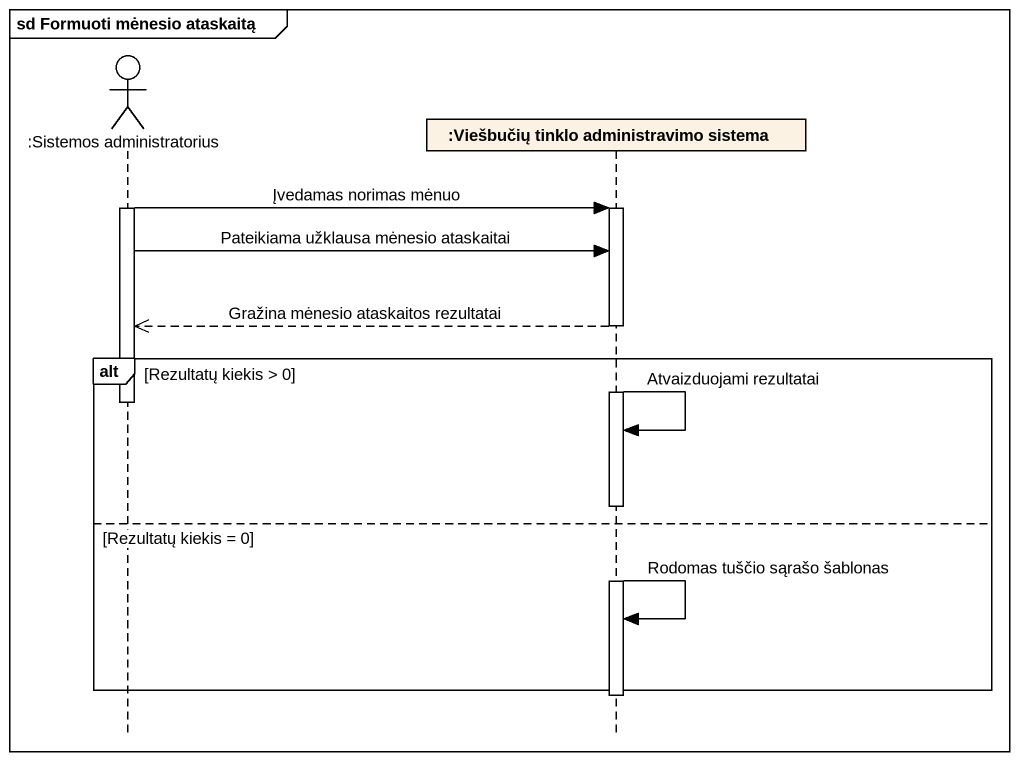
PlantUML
@startuml
mainframe sd Formuoti mėnesio ataskaitą
hide footbox
actor ":Sistemos administratorius" as Sistemos_administratorius
participant ":Viešbučių tinklo administravimo sistema" as Viešbučių_tinklo

activate Sistemos_administratorius
Sistemos_administratorius -> Viešbučių_tinklo : Įvedamas norimas mėnuo
activate Viešbučių_tinklo
Sistemos_administratorius -> Viešbučių_tinklo : Pateikiama užklausa mėnesio ataskaitai
Viešbučių_tinklo -->> Sistemos_administratorius : Gražina mėnesio ataskaitos rezultatai
alt Rezultatų kiekis > 0
  deactivate Sistemos_administratorius
  Viešbučių_tinklo -> Viešbučių_tinklo : Atvaizduojami rezultatai
else Rezultatų kiekis = 0
  Viešbučių_tinklo -> Viešbučių_tinklo : Rodomas tuščio sąrašo šablonas
end
deactivate Viešbučių_tinklo
@enduml
